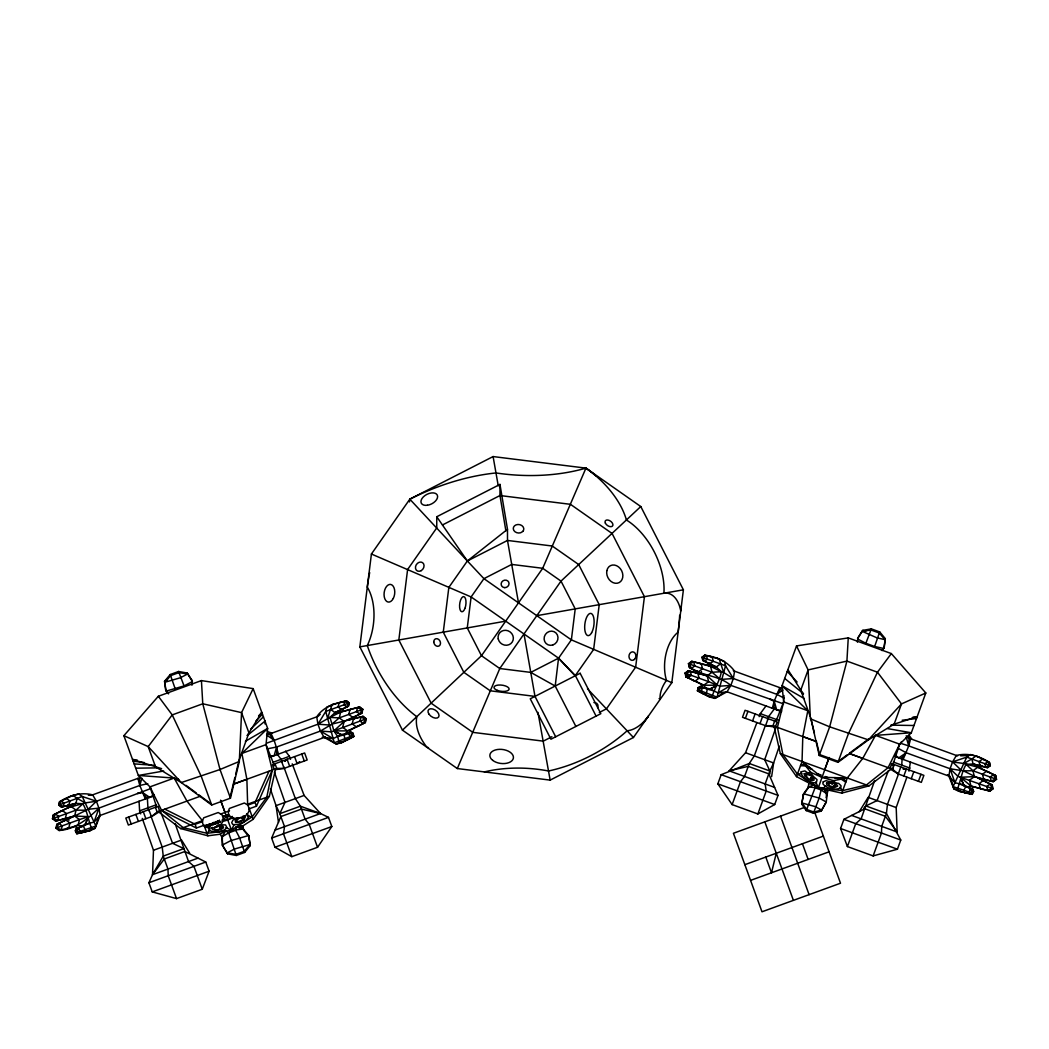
<?xml version="1.0" encoding="UTF-8"?>
<svg xmlns="http://www.w3.org/2000/svg" width="1049" height="1049" viewBox="0 0 1049 1049"><rect width="100%" height="100%" fill="white"/><g stroke="black" fill="none" stroke-linecap="round" stroke-linejoin="round"><path stroke-width="1.5" d="M192.387 684.289L191.993 680.381L187.194 673.025L178.579 671.491L170.226 674.533L164.562 681.26L165.663 689.967L168.128 693.664M191.928 685.259L191.993 680.381M857.439 642.185L857.925 637.779L862.684 630.397L871.352 628.875L879.705 631.918L885.304 638.631L884.255 647.364L882.052 650.603M783.97 695.566L783.655 701.925L777.427 727.35L782.882 754.533L797.45 774.123L818.43 787.471L823.19 787.851L827.687 790.566L826.258 802.013L821.118 811.113L813.434 813.224L806.248 810.615L801.672 804.032L803.626 793.765L808.517 786.92L842.714 790.592L866.461 784.954L888.11 767.632L899.675 744.161L911.332 732.766L925.808 692.983L891.348 653.579L848.261 637.897L796.532 645.922L782.056 685.718L807.809 710.724L802.8 736.582L802.039 761.508L796.532 776.64L808.136 782.593M773.939 708.862L774.228 701.178L779.8 687.646M909.011 738.234L908.722 745.905L903.15 759.437M198.012 858.134L152.525 874.682L164.3 858.987L184.886 851.5L205.761 862.042L209.105 871.208L202.26 889.25L176.534 898.613L152.236 891.899L148.906 882.747L152.525 874.682L153.482 850.254L142.284 818.43M826.074 797.66L827.687 790.566L823.059 789.018M848.261 637.897L846.91 661.093L829.667 726.826L819.23 755.49L837.994 762.321L868.402 739.873L901.497 703.905L925.808 692.983M901.734 765.114L902.192 757.43M908.985 771.172L910.44 761.705M147.778 783.669L139.805 785.465L96.416 801.252L85.205 802.905L67.962 807.743L53.433 814.85L53.132 818.482L55.702 821.079L73.522 816.397M959.743 783.996L973.026 789.622L972.239 794.355L958.55 791.169L957.606 788.494C960.805 780.574 961.645 772.012 966.129 764.367L973.105 763.974L987.542 767.684L990.295 765.691L989.469 762.4C979.543 756.106 968.148 752.487 956.36 755.464L952.584 761.876L950.079 768.747L948.86 776.076L953.921 788.953L958.55 791.169L972.239 794.355L973.656 791.392L973.026 789.622L963.782 784.862L954.957 782.711L948.86 776.076M555.196 686.033L558.553 658.169L571.364 639.864L575.219 608.892L561.005 581.107L542.7 568.283L511.728 564.428L483.93 578.655L471.119 596.947L467.264 627.931L481.478 655.717L499.783 668.528L530.755 672.396L555.196 686.033L575.888 726.459M359.846 646.866L371.412 554.029L409.818 499.18L493.096 456.564L585.945 468.129L640.782 506.536L683.397 589.813L671.832 682.663L633.439 737.499L550.148 780.115L457.312 768.55L402.462 730.156L359.846 646.866L505.684 621.152M771.631 776.666L773.624 762.951L779.289 746.193M206.456 826.533L210.338 825.55M208.83 826.428L208.817 825.563M215.779 823.898L216.855 822.639L217.799 823.163L216.107 821.537L215.399 824.042L215.766 823.045M208.856 825.34L209 824.383C210.967 825.17 208.056 826.258 209 824.383M215.95 821.852L215.91 823.098L215.95 821.852L216.959 822.927L215.871 823.334M67.962 807.743L68.473 804.544M803.18 794.985L808.032 788.258L808.792 783.695L814.535 784.704L815.073 787.786L806.248 810.615M210.849 825.694L209.157 824.068L208.449 826.573L207.243 826.179L207.571 825.353M215.399 824.042L215.635 821.708M214.009 824.33L214.743 823.858L213.799 823.373M213.275 824.475L215.058 823.373L213.393 824.763L212.672 822.796L214.35 822.311L215.137 823.544M275.638 768.812L269.357 796.296L253.15 819.335L242.752 825.983L236.353 826.966L235.723 830.31L239.46 837.495L244.666 852.431L236.313 855.473L227.607 853.847L222.336 845.074L222.1 836.748L225.666 830.847L228.682 832.867L236.313 855.473M223.371 818.482C223.398 830.9 196.688 831.831 203.729 817.8L218.205 812.529L222.021 814.771L223.371 818.482L229.731 816.253M239.933 827.005L242.752 825.983L236.353 826.966L235.723 830.31L228.682 832.867L222.1 836.748L222.768 846.255M249.203 808.805C249.229 821.013 223.07 822.272 229.377 808.464L244.378 802.996L247.852 805.108L249.203 808.805L256.467 806.17L272.268 770.045L266.026 744.633L267.639 728.412L253.15 688.616L201.421 680.591L158.333 696.274L123.874 735.677L138.35 775.46L150.007 786.855L161.572 810.326L183.221 827.648L206.981 833.286L243.25 829.051L248.679 835.489L250.239 845.612L244.666 852.431M272.268 770.045L266.8 797.227L252.232 816.817L231.462 830.087L228.682 832.867M230.111 797.253L234.91 777.348M235.658 774.293L238.975 760.512L248.928 732.884L261.791 712.337L258.552 716.034M123.874 735.677L148.184 746.6L181.28 782.567L211.688 805.016L230.452 798.184L239.316 761.443L241.558 712.625L253.15 688.616M776.26 853.257L771.5 872.768L765.796 857.059M825.773 786.055L821.131 789.989L819.164 798.04L813.434 813.224M151.213 788.389L98.921 808.123L88.142 809.304L74.597 816.017L55.702 821.079L52.45 818.731L53.433 814.85L74.912 804.439M89.257 823.386L75.974 829.012L76.761 833.745L90.45 830.559L91.394 827.884C88.195 819.964 87.355 811.401 82.871 803.757L75.895 803.364L61.458 807.074L58.705 805.081L59.531 801.777C69.457 795.496 80.852 791.877 92.64 794.854L96.416 801.252L98.921 808.123L100.14 815.466L95.079 828.343L90.45 830.559L76.761 833.745L75.344 830.769L75.974 829.012L85.218 824.252L94.043 822.101L100.14 815.466M77.39 831.975L75.344 830.769L76.079 831.673L80.052 831.411L95.905 826.009L94.043 822.101L98.921 808.123C87.723 818.823 75.502 829.366 59.124 830.506L55.885 828.159L56.869 824.278L74.033 815.938M75.895 803.364L77.154 798.368L72.971 795.352L59.531 801.777L59.19 804.898L61.458 807.074L75.895 803.364L71.162 806.589L76.079 810.13L85.572 810.248M82.871 803.757L76.079 810.13L74.597 816.017L56.869 824.278L56.567 827.91L59.124 830.506L78.019 825.432L82.701 826.546M78.019 825.432L79.501 819.557L88.522 816.646L84.877 825.458M327.603 718.237L332.1 704.587L346.537 700.876L349.291 702.869L348.465 706.174L335.024 712.612L329.924 717.398L317.939 724.19L266.577 743.216M324.22 737.46L333.162 738.627L341.305 734.588L351.441 732.294L353.054 733.251L353.88 736.437L341.358 742.797L336.375 744.069L324.22 737.46L320.443 731.061L332.035 724.098L339.233 717.909L340.715 712.035L359.61 706.96L362.862 709.308L361.879 713.189L347.35 720.296L363.033 716.388L366.285 718.735L365.301 722.617L350.772 729.724L347.573 730.891L333.884 730.891L331.314 731.835L320.443 731.061L276.595 747.019L267.325 748.829M713.635 690.871L699.84 686.623L697.401 690.766L709.937 697.126L714.907 698.398L727.062 691.789L730.838 685.39L733.343 678.519L734.562 671.176C727.455 661.329 716.388 656.766 704.758 655.205L701.991 657.198L702.83 660.503L716.27 666.941L721.358 671.727C719.876 680.46 715.012 687.567 712.376 695.684L709.937 697.126L697.401 690.766L698.228 687.58L699.84 686.623L709.989 688.931L718.119 692.956L727.062 691.789L781.636 711.655M716.467 657.933L724.453 661.434L725.541 665.774L717.031 697.152L701.427 691.094L698.214 688.747L698.228 687.58L699.014 689.809M898.442 774.175L887.454 804.373L886.418 813.408L900.763 840.039L897.433 849.205L873.135 855.918L847.408 846.556L855.735 823.662L861.124 818.876L874.551 780.876M772.3 708.259L774.228 701.178L770.005 698.87M910.65 738.824L908.722 745.905L952.584 761.876L963.795 763.528L977.838 767.199L995.567 775.46L996.55 779.341L993.298 781.689L977.616 777.794L992.131 784.888L993.115 788.769L989.876 791.116L970.981 786.055L960.478 777.257L957.907 776.312L950.079 768.747L906.231 752.776L897.97 748.212M885.304 638.631L883.835 648.518L874.643 646.486L879.705 631.918M141.851 778.24L139.805 785.465L145.378 798.997M98.383 817.486L95.079 828.343L92.732 828.841M892.515 765.783L899.675 744.161L901.602 741.617M212.777 823.085L214.573 822.652L213.222 823.137M815.689 782.003L818.404 787.55L829.143 757.483L824.671 769.743M775.814 727.836L764.682 759.686L769.861 770.989L769.953 773.952M206.719 826.219L207.073 825.222L205.696 825.655M847.408 846.556L840.577 828.5L843.907 819.348L851.657 815.427L897.144 831.988L896.187 807.56L906.861 777.243M346.931 733.264L343.928 734.864L344.951 738.85L346.983 740.03L353.88 736.437L351.441 732.294L349.029 733.579L349.855 736.765L351.481 737.722L352.267 735.48M783.59 703.892L730.838 685.39L719.981 686.164L717.398 685.22L703.709 685.22L685.98 676.959L686.741 674.874M706.58 689.075L703.709 685.22L688.092 677.72L688.852 675.648M703.787 657.854L704.758 655.205L719.181 658.929L723.692 672.566L733.343 678.519L776.732 694.307L783.983 698.057M700.496 674.127L701.479 671.439M756.88 722.656L745.564 752.736L729.134 770.831L748.239 766.373L768.812 773.86L778.03 795.378L774.7 804.531L757.863 813.958L732.136 804.596L717.844 783.839L721.174 774.673L749.288 763.502L754.297 755.909L765.298 725.711M745.393 718.342L747.937 711.327M752.566 720.951L755.123 713.936M760.001 723.653L762.557 716.651M732.136 804.596L740.476 781.702L744.567 776.457L749.288 763.502L769.861 770.989L773.624 762.951L745.564 752.736M767.488 719.68L768.589 716.651L775.027 708.009M768.117 718.67L765.573 725.685L742.508 717.293L745.065 710.278L777.23 721.987L775.499 726.642M774.739 727.036L765.573 725.685L772.956 725.724L774.66 721.056M769.861 770.989L765.154 783.944L766.203 791.064L757.863 813.958M801.672 804.032L803.626 793.765L819.164 798.04L826.258 802.013L821.118 811.113M808.032 788.258L808.517 786.92L814.535 784.704M871.352 628.875L865.858 643.286L857.505 638.933L862.684 630.397L865.845 631.092M837.994 762.321L848.431 733.657L877.462 672.212L891.348 653.579M826.206 794.88L826.704 793.542L823.19 787.851L827.268 790.54M831.975 784.849L833.509 780.666L847.304 777.978L862.737 758.401L875.522 735.375L911.332 732.766L887.598 728.609M829.326 790.303L841.796 793.11L847.304 777.978L821.918 777.309L810.877 772.431L802.039 761.508L821.918 777.309L833.509 780.666L835.555 782.869M912.328 717.45L917.18 716.703L894.128 724.177L868.402 739.873L829.667 726.826L810.366 718.749L808.123 669.918L796.532 645.922M891.742 763.659L890.037 768.34L892.935 768.458M891.702 763.646L923.881 775.355L921.324 782.37L898.259 773.978L892.581 769.258L894.273 764.59M900.816 766.963L898.259 773.978L890.365 769.114M873.135 855.918L881.475 833.024L881.711 826.363L886.418 813.408L865.845 805.92L863.865 808.136M903.832 776.011L906.388 768.996L903.281 768.865M911.266 778.712L913.81 771.697M918.439 781.321L920.996 774.306M994.819 777.532L995.567 775.46L977.838 767.199L973.105 763.974L971.846 758.978L976.029 755.962L989.469 762.4L989.81 765.521L987.542 767.684L973.105 763.974M759.135 716.637L760.276 713.622L766.058 705.859M888.451 770.543L877.082 800.597L865.845 805.92M775.84 721.581L783.655 701.925L782.056 685.718L804.295 698.595M271.639 838.072L280.857 816.568L301.443 809.081L320.535 813.539L328.494 817.381L331.825 826.533L317.532 847.29L291.806 856.653L274.969 847.238L271.639 838.072L328.494 817.381M457.312 768.55L499.783 668.528L561.005 581.107L640.782 506.536M85.218 824.252L88.522 816.646L74.597 816.017L79.501 819.557L55.885 828.159M256.467 806.17L255.117 802.459L269.003 771.238M971.61 792.585L973.656 791.392L972.921 792.297L968.948 792.021L953.095 786.632L966.745 757.129L970.377 754.506L978.743 756.958M212.501 823.177L211.885 824.475M214.258 822.888L213.301 823.334M212.396 822.888L212.16 825.222L210.088 823.727L211.505 824.632M351.481 737.722L353.054 733.251M225.889 827.648L231.449 830.1L234.124 824.645M348.609 733.894L350.772 729.724M152.525 874.682L163.251 856.115L162.215 847.081L150.676 815.361M213.472 823.819L214.639 823.557L213.59 824.147M859.21 811.756L868.126 797.345L896.187 807.56M247.184 735.519L248.928 732.884L241.558 712.625L202.772 703.787L172.22 714.907L148.184 746.6L155.554 766.871L181.28 782.567L220.015 769.52L239.316 761.443L238.975 760.512M207.204 825.943L208.345 826.271M209.275 827.032L208.83 830.074C214.193 833.339 222.729 832.381 226.99 827.7L225.548 824.907L220.382 824.829A43.219 16.115 -7.4 0 1 217.143 825.327M212.501 827.359L211.924 828.644L212.908 829.733L216.632 830.388L220.998 829.575L223.463 827.779L223.253 826.546L221.575 825.668L217.34 825.511M344.701 734.746L347.573 730.891L365.301 722.617L365.603 718.985L363.033 716.388L332.035 724.098L329.924 717.398L340.715 712.035L359.61 706.96L362.18 709.557L361.879 713.189L344.151 721.463L333.884 730.891L337.66 736.529L338.906 741.355L341.358 742.797L349.986 738.43M781.453 688.249L776.732 694.307L782.947 690.085M901.511 758.847L906.231 752.776L898.77 757.85L894.954 754.939M882.13 649.816L884.255 647.364M71.162 806.589L73.168 804.347M206.981 833.286L210.049 829.982M255.851 721.188L262.447 714.146L259.365 715.261M88.142 809.304L96.416 801.252L82.255 796.506L78.623 793.883L70.257 796.335M269.357 796.296L247.643 804.203L246.882 779.276L241.886 753.418L267.639 728.412L245.387 741.289M250.606 729.212L263.417 716.834M704.758 655.205L702.489 657.382L702.83 660.503L716.27 666.941L720.44 663.925M402.462 730.156L481.478 655.717L542.7 568.283L585.945 468.129A18.764 3.226 35 0 1 595.74 475.735M320.247 714.356L318.004 716.388L266.63 735.074L274.091 740.148L278.51 754.1M284.817 761.351L287.124 759.345L289.681 766.347M706.58 675.871L689.416 667.531L688.432 663.637L691.684 661.303L707.367 665.197L709.832 663.073M214.442 823.229L215.045 823.413M200.438 796.191L157.114 811.952L151.423 816.673L128.358 825.065L125.814 818.05L157.979 806.34L159.645 811.034M247.407 735.428L264.991 721.135M232.314 816.384L227.764 820.003L221.968 821.682M551.905 736.726L543.277 741.145L472.811 732.359L431.178 703.21L398.83 639.995L407.602 569.528L436.751 527.896L436.751 516.751L499.967 484.402L507.493 529.299L467.356 560.979L448.841 587.414L443.268 632.154L463.815 672.291L490.25 690.806L534.99 696.379L555.682 736.804M299.647 761.666L297.116 763.646L294.559 756.631M284.672 761.246L287.124 759.345M207.243 826.179L207.387 824.986L205.591 825.366L206.312 827.346L206.05 825.419M237.821 817.984L235.225 820.606L235.605 822.468L240.129 822.036L243.971 819.78L245.532 816.607L243.158 815.912M841.796 793.11L869.005 785.885L891.493 768.865M847.199 754.834L838.335 761.39L819.571 754.559L816.253 740.778M849.742 752.972L868.742 738.942M214.691 827.097C212.37 834.978 230.885 824.016 215.491 826.73M685.98 676.959L685.679 673.314L688.249 670.717L690.36 671.491L691.343 675.372L688.092 677.72L685.98 676.959L684.997 673.065L688.249 670.717L706.069 675.399M723.692 672.566L721.358 671.727L712.061 672.239L707.144 675.792L690.36 671.491L685.679 673.314L688.092 677.72M703.709 685.22L708.626 681.666L717.398 685.22L708.954 689.626M954.957 782.711L950.079 768.747L963.428 770.858L972.921 770.74L977.838 767.199L975.832 764.97M830.926 782.462L833.509 780.666M723.063 693.101L714.907 698.398L712.796 697.27M153.928 794.827L149.758 797.41L142.297 792.336L137.589 793.28M159.317 811.821L151.423 816.673L148.866 809.658M158.189 811.559L180.677 828.579L207.899 835.804L220.133 834.217L225.666 830.847M718.119 692.956L730.838 685.39C718.945 675.241 702.319 676.133 689.416 667.531L689.114 663.886L691.684 661.303L710.566 666.364L716.27 666.941M239.5 817.853C228.59 827.058 252.848 816.843 240.732 817.341M963.795 763.528L971.846 758.978M338.486 742.941L336.375 744.069L326.868 737.88M167.434 679.765L164.562 681.26L166.083 691.134L184.06 685.902L192.426 681.548L187.194 673.025M442.494 524.946L499.967 495.534L570.446 504.32L612.078 533.469L644.427 596.684L635.642 667.164L606.492 708.796L599.32 712.468M530.755 672.396L558.553 658.169L575.416 675.687L596.094 716.113M851.657 815.427L864.796 808.792L885.369 816.292L897.144 831.988M709.989 688.931L717.398 685.22L707.144 675.792L708.626 681.666L684.997 673.065M330.841 709.583L335.024 712.612L348.465 706.174L348.806 703.053L346.537 700.876C335.129 703.289 323.656 706.423 316.719 716.847L317.939 724.19L320.443 731.061L333.162 738.627L334.251 742.823L349.855 736.765L353.067 734.418L349.029 733.579L337.66 736.529M334.828 703.604L326.842 707.105L325.741 711.445L317.939 724.19L329.452 725.029M86.411 831.424L91.565 829.09M233.284 817.564L227.764 820.003L221.968 820.161L224.552 819.217M969.827 789.018L974.18 787.209M64.264 799.312L66.507 798.499L69.955 800.99L68.919 805.108L66.664 805.934M341.331 702.03L339.076 702.843L338.04 706.974L341.489 709.465L343.731 708.639M58.705 805.081L82.255 796.506L94.043 822.101M349.291 702.869L325.741 711.445L333.162 738.627M59.845 811.638L62.481 810.667L66.546 813.604L65.313 818.456L62.678 819.426M352.634 708.626L349.986 709.583L348.766 714.435L352.818 717.372L355.467 716.415M52.45 818.731L76.079 810.13M241.886 753.418L266.026 744.633L274.445 765.796M329.924 717.398L339.233 717.909L362.862 709.308M63.268 821.065L65.917 820.095L69.981 823.032L68.749 827.884L66.1 828.841M356.057 718.054L353.421 719.011L352.189 723.862L356.254 726.8L358.902 725.842M98.855 815.925L153.482 796.047M366.285 718.735L333.884 730.891L332.035 724.098M270.406 757.05L325.505 737.001L322.279 737.224M140.684 813.88L139.609 810.851L156.406 804.74M272.609 762.439L289.406 756.329L290.534 759.332M274.195 769.337L272.491 764.669L304.63 752.972L307.173 759.987L284.109 768.379L276.726 768.419L233.403 784.193L246.882 779.276M180.677 828.579L202.378 820.672L186.958 801.095L174.16 778.07L138.35 775.46L163.67 771.028M220.474 814.09L229.547 810.785M164.837 809.146L195.18 824.278L202.3 821.682M247.852 805.108L255.117 802.459M161.572 810.326L196.373 828.041L203.467 825.458M210.088 823.727L211.518 824.055M219.529 821.813L217.353 821.092L218.061 823.072L217.786 821.197L220.002 822.023M210.193 824.016L211.623 824.344M215.753 821.996L217.799 823.163M217.458 821.38L219.634 822.101M206.155 825.707L207.23 825.563L206.273 826.061M213.367 823.531L214.35 823.124L213.485 822.704M206.351 826.245L208.725 826.14M215.806 822.809L216.684 822.495M208.921 825.865L210.443 825.838M219.687 822.482L219.398 820.344L219.687 822.482L217.89 821.485M153.482 850.254L181.556 840.039L189.646 853.152M275.048 830.087L320.535 813.539L304.105 795.43L276.044 805.645L278.483 822.416M242.883 829.182L242.765 825.983L240.116 827.504L242.765 825.983L243.735 830.349L249.111 836.669M148.906 882.747L205.761 862.042M152.236 891.899L209.105 871.208M274.969 847.238L331.825 826.533M804.465 807.415L733.421 833.273L761.994 911.791L840.511 883.219L814.653 812.175M744.856 864.678L823.373 836.105M750.573 880.386L829.09 851.814M206.443 825.393L207.663 825.458M891.099 725.069L894.128 724.177L901.497 703.905L877.462 672.212L846.91 661.093L808.123 669.918L800.754 690.19L810.156 716.283M339.548 742.377L343.639 741.237M137.707 793.621L142.297 792.336L147.017 798.407M966.299 787.156L970.981 786.055L989.876 791.116L992.433 788.52L992.131 784.888L963.428 770.858M80.039 826.848L83.382 826.14L85.153 829.851L84.366 832.067L81.022 832.775M336.467 712.796L340.715 712.035L337.739 711.615M536.8 615.671L683.397 589.813M267.246 733.762L272.045 733.015L267.39 731.678M274.943 769.73L284.109 768.379L281.565 761.364M713.543 665.945L710.566 666.364L707.367 665.197M797.45 774.123L801.921 773.559M807.9 772.798L810.877 772.431L812.936 776.535M902.153 720.257L916.524 718.499L913.443 717.385M335.024 712.612L340.715 712.035M721.83 679.372L733.343 678.519L725.541 665.774L701.991 657.198M269.344 755.923L274.13 755.7L276.595 747.019L276.87 754.703M960.661 755.818L968.214 755.529M903.32 769.048L906.388 768.996M135.714 768.196L158.36 767.842M891.322 725.147L913.981 725.502M88.339 795.208L91.355 795.312L139.517 777.781L139.805 785.465L137.878 778.384M134.141 763.882L155.147 765.364M133.157 761.194L144.329 762.557M247.761 816.253L252.232 816.817M781.531 710.566L776.68 709.858L774.228 701.178L769.887 699.211M137.353 760.145L132.502 759.397L161.625 768.655M968.961 787.458L965.618 786.75L963.847 790.461L964.634 792.677L967.978 793.385M957.435 789.7L953.921 788.953L950.617 778.096M706.292 695.185L710.37 696.339M178.736 779.368L174.16 778.07L150.007 786.855L156.655 806.93M246.646 813.84L248.954 815.965C246.554 821.826 238.857 825.655 232.708 824.409L231.698 822.652L233.009 820.003A44.438 16.574 -27.4 0 0 237.913 817.604M236.353 826.966L243.25 829.051L243.735 830.349M900.999 743.426L908.722 745.905L906.27 737.237L957.645 755.936M802.8 736.582L816.292 741.486L772.956 725.724M865.858 643.286L874.643 646.486M709.963 656.359L712.205 657.172L713.254 661.303L709.793 663.794L707.551 662.968M984.736 759.922L982.493 759.109L979.045 761.6L980.081 765.731L982.336 766.544M733.29 670.717L782.567 688.655M990.295 765.691L966.745 757.129L952.584 761.876L960.858 769.914M698.66 662.955L701.296 663.912L702.528 668.777L698.464 671.701L695.815 670.744M989.155 772.248L986.519 771.277L982.454 774.214L983.687 779.066L986.322 780.036M688.432 663.637L712.061 672.239L719.26 678.428M783.655 701.925L807.809 710.724M875.522 735.375L899.675 744.161M966.129 764.367L972.921 770.74L996.55 779.341M695.225 672.383L697.873 673.34L699.093 678.192L695.028 681.129L692.392 680.172M985.732 781.675L983.083 780.705L979.019 783.642L980.251 788.494L982.9 789.464M993.115 788.769L960.478 777.257L964.123 786.068M895.046 756.486L950.145 776.548L947.522 774.647M760.276 713.622L778.476 720.257M893.276 762.033L910.06 768.143M862.737 758.401L849.244 753.484L892.581 769.258M774.044 726.118L780.325 753.602L869.005 785.885M817.368 773.69L821.236 775.106M825.143 776.522L827.713 777.466M815.073 787.786L821.131 789.989L826.376 793.424M729.134 770.831L774.621 787.393M721.174 774.673L778.03 795.378M843.907 819.348L900.763 840.039M717.844 783.839L774.7 804.531M840.577 828.5L897.433 849.205M320.535 813.539L300.394 806.196L295.372 798.617L283.833 766.911M74.82 826.599L79.173 828.408M371.412 554.029L471.119 596.947L558.553 658.169L575.127 675.831L593.642 649.41L599.215 604.657L578.668 564.519L552.233 546.018L507.493 540.445L467.356 560.979L409.818 499.18A163.762 97.255 -27.1 0 1 495.993 472.955A141.405 83.972 7.1 0 0 585.945 468.129A78.78 47.349 35 0 1 626.423 520.002A57.656 34.237 62.9 0 1 663.912 593.249A29.91 17.767 -82.9 0 1 680.762 610.964A22.868 3.855 -82.9 0 1 680.735 606.427M671.832 682.663L571.364 639.864L483.93 578.655L467.356 560.979L436.751 516.751M958.72 790.277L962.589 792.034M721.358 671.727L710.566 666.364L712.061 672.239M341.305 734.588L333.884 730.891L340.925 734.562M704.351 687.593L707.367 689.193L706.331 693.179L704.312 694.359L701.296 692.76M77.154 798.368L85.205 802.905M906.192 735.782L911.751 739.139L909.037 735.113M339.233 717.909L344.151 721.463L342.656 727.337L347.573 730.891M186.014 785.373L196.15 792.86M198.681 794.722L211.347 804.085M784.691 678.441L803.534 693.743M341.463 708.744L343.915 710.868M216.055 822.141L216.789 822.783M818.43 787.471L821.131 789.989M587.453 688.787L633.439 737.499M787.248 671.452L797.122 682.02M839.646 787.288L842.714 790.592M165.663 689.967L168.692 693.704M269.37 734.077L274.091 740.148L271.009 733.487M285.551 751.15L289.406 756.329M276.49 753.182L281.08 759.358L282.181 762.374M158.333 696.274L172.22 714.907L201.251 776.352L211.688 805.016M780.325 753.602L796.532 776.64M803.377 694.136L787.904 669.642M220.133 834.217L222.572 838.046M700.509 684.053L702.673 688.223M184.06 685.902L178.579 671.491M963.782 784.862L960.478 777.257L974.403 776.627L993.298 781.689L995.868 779.092L995.567 775.46M175.117 823.57L188.545 861.57L193.934 866.356L202.26 889.25M160.654 811.742L172.6 843.304L183.837 848.615L163.251 856.115L167.971 869.07L168.207 875.718L176.534 898.613M292.225 763.842L304.105 795.43M802.433 843.724L808.15 859.433M780.535 816.135L809.107 894.653M764.826 821.852L793.411 900.357M363.033 716.388L363.793 718.473M301.745 754.021L304.302 761.036M317.532 847.29L309.206 824.396L305.102 819.151L300.394 806.196L279.808 813.683L276.044 805.645L270.38 788.9M275.022 763.751L276.726 768.419M291.806 856.653L283.479 833.771L284.528 826.638L279.808 813.683L285 802.393L274.379 772.051M253.15 819.335L249.164 808.373A9.638 4.406 -22.5 0 0 248.954 808.202M250.239 845.612L248.679 835.489L230.688 840.682L222.336 845.074L227.607 853.847M230.452 798.184L220.015 769.52L202.772 703.787L201.421 680.591M225.011 812.437L220.552 800.177L231.449 830.1M170.226 674.533L175.288 689.088M213.117 822.849L213.694 824.435M203.899 824.855L207.899 835.804M155.409 807.284L157.114 811.952M149.037 810.838L147.935 807.822L147.306 797.056M143.307 811.69L145.85 818.705M135.872 814.391L138.416 821.406M128.686 817.014L131.243 824.016M67.949 817.669L68.919 820.357M53.433 814.85L54.181 816.922M195.18 824.278L196.373 828.041M972.921 770.74L974.403 776.627L969.499 780.168L970.981 786.055M814.404 733.12L810.707 717.818L819.23 755.49M537.953 712.363L550.148 780.115M493.096 456.564L498.262 485.857M518.494 602.847L507.493 540.445L507.493 529.299M523.989 633.963L534.99 696.379M505.88 530.82L499.967 495.534L499.967 484.402M980.527 765.154L981.038 768.366M139.045 801.174L139.609 810.851M264.846 720.755L265.004 723.941M428.517 747.675A43.94 7.553 35 0 0 426.943 747.294A49.788 29.923 35 0 1 416.82 716.69A96.98 57.59 62.9 0 1 367.294 645.555A45.002 26.723 -82.9 0 0 367.294 587.086A32.44 5.481 -82.9 0 1 368.789 577.225M409.818 499.18A34.224 5.874 -55 0 1 409.438 501.92M642.853 723.128A14.306 2.452 -55 0 0 648.374 716.165A26.946 16.194 -55 0 1 627.132 730.773A107.614 63.91 -27.1 0 1 548.548 770.989A98.54 58.521 7.1 0 0 484.336 771.92M369.012 576.045A32.44 5.481 -82.9 0 1 369.694 572.623M659.087 698.647A32.571 5.599 -55 0 1 660.109 699.408A22.068 13.27 -55 0 1 666.482 680.368A33.843 20.101 -82.9 0 1 678.139 632.127A44.91 7.579 -82.9 0 0 679.673 615.212M593.904 702.528A4.943 3.986 -27.1 0 1 597.668 707.642M833.706 785.504L835.581 785.989L833.706 785.504M801.174 771.802L800.938 772.851C802.944 778.804 810.09 783.551 816.371 782.711L817.066 779.643L813.145 776.26A43.219 16.115 32.6 0 1 804.911 770.91L801.174 771.802M804.216 773.742L804.806 776.142L807.953 778.987L811.795 780.613L814.116 780.063L813.526 777.663L810.379 774.818L806.524 773.192L804.216 773.742M805.737 774.713C810.51 785.767 817.525 774.228 805.737 774.713M58.796 816.424L57.813 820.305L53.132 818.482L55.545 814.076L58.796 816.424M64.094 803.114L63.255 806.419L59.19 804.898L61.327 801.121L64.094 803.114M62.232 825.851L61.248 829.733L56.567 827.91L58.98 823.504L62.232 825.851M344.741 701.532L343.902 704.836L346.668 706.829L348.806 703.053L344.741 701.532M357.486 707.734L356.516 711.615L359.755 713.963L362.18 709.557L357.486 707.734M360.922 717.162L359.938 721.043L363.19 723.39L365.603 718.985L360.922 717.162M702.253 687.908L701.427 691.094L699.814 692.052L698.214 688.747L702.253 687.908M219.621 827.805L221.523 827.727L219.621 827.805M80.052 831.411L79.422 833.181L76.079 831.673L78.636 828.435L80.052 831.411M242.122 818.456L243.814 817.866L242.122 818.456M810.562 778.109L812.162 779.21L810.562 778.109M970.364 789.058L968.948 792.021L969.578 793.791L972.921 792.297L970.364 789.058M823.229 781.859L822.862 783.852C826.782 788.756 835.135 790.776 840.734 787.838L841.101 785.845L838.715 783.419A44.438 16.574 12.6 0 1 825.93 780.679L823.229 781.859M826.56 783L826.809 784.927L830.087 786.816L834.466 787.55L837.705 786.121L836.341 784.075L832.408 782.475L826.56 783M828.225 783.564C833.286 792.624 841.324 780.849 828.225 783.564M249.859 844.589L244.26 851.303L235.907 854.345L227.24 852.837L234.412 849.061L249.859 844.589M170.633 675.635L164.929 682.256L180.376 677.759L187.548 674.022L178.986 672.593L170.633 675.635M522.808 531.423L520.697 532.735A5.271 4.248 7.1 0 1 513.289 528.84A5.271 4.248 7.1 0 1 519.963 524.71A5.271 4.248 7.1 0 1 522.808 531.423M694.779 665.945L691.527 668.292L689.114 663.886L693.795 662.063L694.779 665.945M707.38 659.165L704.626 661.158L702.489 657.382L706.554 655.861L707.38 659.165M987.673 761.744L984.906 763.738L985.745 767.029L989.81 765.521L987.673 761.744M993.455 774.686L990.204 777.034L991.187 780.915L995.868 779.092L993.455 774.686M990.02 784.114L986.768 786.462L987.752 790.343L992.433 788.52L990.02 784.114M580.149 673.274L530.256 698.804L550.935 739.217L600.828 713.687L580.149 673.274M226.099 815.427L223.044 816.502L228.577 814.575L226.099 815.427M821.498 810.064L813.854 812.07L806.668 809.461L802.052 802.983L815.401 806.655L821.498 810.064M870.945 629.977L862.317 631.393L877.043 637.871L884.95 639.628L879.298 633.019L870.945 629.977M805.619 765.927L800.518 765.678A9.638 4.406 22.5 0 1 804.557 764.616A10.857 2.465 38.5 0 1 810.68 768.393L811.978 769.402L805.619 765.927M841.219 779.158L834.598 777.637A20.875 4.747 1.5 0 1 843.357 778.738A9.638 4.406 17.5 0 1 845.782 782.161L841.219 779.158M497.436 690.412A7.631 3.108 7.1 0 0 509.132 689.154A7.631 3.108 7.1 0 0 498.105 685.076A7.631 3.108 7.1 0 0 497.436 690.412M606.86 570.63A9.533 7.697 62.9 0 0 617.192 583.244A9.533 7.697 62.9 0 0 620.261 568.571A9.533 7.697 62.9 0 0 606.86 570.63M433.762 641.988A3.986 3.199 62.9 0 0 438.941 646.04A3.986 3.199 62.9 0 0 438.692 639.457A3.986 3.199 62.9 0 0 433.762 641.988M421.16 570.669A4.917 3.973 -55 0 0 422.577 562.657A4.917 3.973 -55 0 0 415.522 566.722A4.917 3.973 -55 0 0 421.16 570.669M552.771 645.004A7.238 6.805 -55 0 0 556.022 632.993A7.238 6.805 -55 0 0 544.352 636.717A7.238 6.805 -55 0 0 552.771 645.004M498.223 638.88A7.802 7.33 35 0 0 510.811 643.64A7.802 7.33 35 0 0 508.096 630.816A7.802 7.33 35 0 0 498.223 638.88M504.766 587.637A4.012 3.711 -27.1 0 0 508.66 582.038A4.012 3.711 -27.1 0 0 501.842 581.92A4.012 3.711 -27.1 0 0 504.766 587.637M605.339 523.084A4.458 2.675 35 0 0 612.118 526.375A4.458 2.675 35 0 0 609.535 520.566A4.458 2.675 35 0 0 605.339 523.084M464.982 608.315A7.631 3.108 -82.9 0 0 463.737 596.619A7.631 3.108 -82.9 0 0 459.646 607.646A7.631 3.108 -82.9 0 0 464.982 608.315M591.61 632.757A11.198 4.55 -82.9 0 0 591.898 613.914A11.198 4.55 -82.9 0 0 584.673 626.83A11.198 4.55 -82.9 0 0 591.61 632.757M492.702 760.355A11.854 7.041 7.1 0 0 512.791 759.673A11.854 7.041 7.1 0 0 499.442 749.327A11.854 7.041 7.1 0 0 492.702 760.355M429.093 714.317A6.228 3.75 35 0 0 438.613 717.031A6.228 3.75 35 0 0 432.817 709.006A6.228 3.75 35 0 0 429.093 714.317M634.475 659.401A4.275 3.449 -82.9 0 0 633.819 652.124A4.275 3.449 -82.9 0 0 628.98 656.792A4.275 3.449 -82.9 0 0 634.475 659.401M427.389 505.264A8.969 5.324 -27.1 0 0 437.263 495.036A8.969 5.324 -27.1 0 0 423.193 497.056A8.969 5.324 -27.1 0 0 427.389 505.264M393.323 598.402A8.916 5.297 -82.9 0 0 390.634 584.424A8.916 5.297 -82.9 0 0 384.275 596.907A8.916 5.297 -82.9 0 0 393.323 598.402"/></g></svg>
